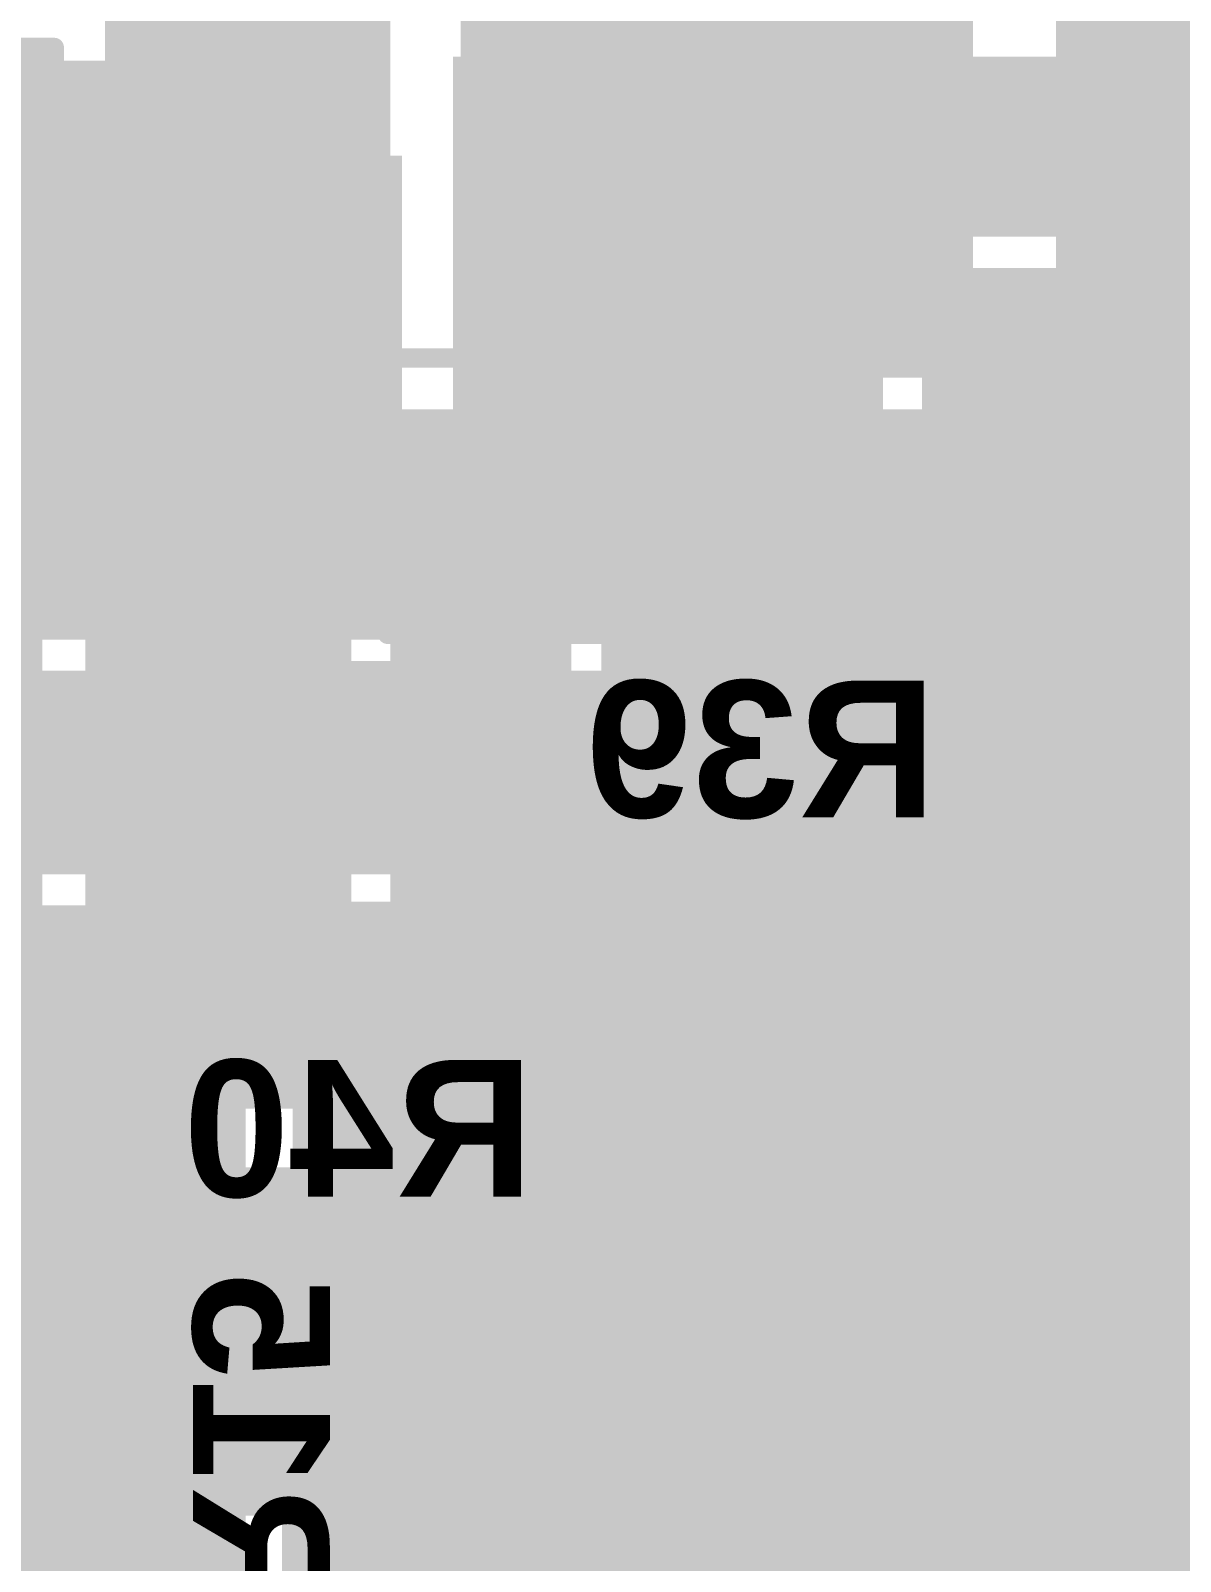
# Model space of a CAD drawing. Header units: millimetres. Extents: x -1.46 to 1.41, y -0.13 to 2.68.
# Drawn here: x 0.527 to 0.8211, y 1.6663 to 2.0577 of the extents above; entities that cross this region are included whole.
import ezdxf

# ---------------------------------------------------------------- set-up
doc = ezdxf.new("R2010")
doc.units = ezdxf.units.MM
doc.header["$MEASUREMENT"] = 0
for name, color, linetype in [('BottomLayer', 5, 'Continuous'), ('BottomOverlay', 54, 'Continuous'), ('BottomPaste', 16, 'Continuous'), ('BottomSolder', 6, 'Continuous'), ('Mechanical2', 216, 'Continuous'), ('TopLayer', 1, 'Continuous'), ('TopOverlay', 2, 'Continuous'), ('TopPaste', 8, 'Continuous'), ('TopSolder', 216, 'Continuous'), ('ViaHoleLayer', 16, 'Continuous')]:
    doc.layers.add(name, color=color, linetype=linetype)
doc.styles.add('Arial', font='arialbd.ttf', dxfattribs={"height": 0.2})

# ---------------------------------------------------------------- blocks, each defined once
blk = doc.blocks.new('CRS01_TE85L_Q_M__B_5')
at = {"layer": 'BottomLayer'}
for points in [[(-0.07874, 0.02362), (-0.0315, 0.02362), (-0.0315, -0.02362), (-0.07874, -0.02362)], [(0.0315, 0.02362), (0.07874, 0.02362), (0.07874, -0.02362), (0.0315, -0.02362)]]:
    blk.add_hatch(color=5, dxfattribs=at).paths.add_polyline_path(points)
at = {"layer": 'BottomOverlay'}
for points in [[(-0.11561, -0.038), (-0.08061, -0.038), (-0.08061, 0.038), (-0.11561, 0.038)], [(-0.08561, 0.025), (-0.058, 0.025), (-0.058, 0.03638), (-0.08561, 0.03638)], [(-0.08561, -0.03638), (-0.058, -0.03638), (-0.058, -0.025), (-0.08561, -0.025)]]:
    blk.add_hatch(color=54, dxfattribs=at).paths.add_polyline_path(points)
at = {"layer": 'BottomPaste'}
for points in [[(-0.07874, 0.02362), (-0.0315, 0.02362), (-0.0315, -0.02362), (-0.07874, -0.02362)], [(0.0315, 0.02362), (0.07874, 0.02362), (0.07874, -0.02362), (0.0315, -0.02362)]]:
    blk.add_hatch(color=16, dxfattribs=at).paths.add_polyline_path(points)
at = {"layer": 'BottomSolder'}
for points in [[(-0.08274, 0.02762), (-0.0275, 0.02762), (-0.0275, -0.02762), (-0.08274, -0.02762)], [(0.0275, 0.02762), (0.08274, 0.02762), (0.08274, -0.02762), (0.0275, -0.02762)]]:
    blk.add_hatch(color=6, dxfattribs=at).paths.add_polyline_path(points)
at = {"layer": 'BottomOverlay', "const_width": 0.005}
for points in [[(-0.11261, 0.03538), (0.05739, 0.036)], [(0.05739, 0.029), (0.05739, 0.036)], [(0.05739, -0.036), (0.05739, -0.029)], [(0.05739, -0.036), (-0.11261, -0.03538)]]:
    blk.add_lwpolyline(points, dxfattribs=at)
at = {"layer": 'BottomOverlay', "const_width": 0.0025}
for points in [[(-0.11386, 0.03538, 1), (-0.11136, 0.03538, 1)], [(0.05614, 0.036, 1), (0.05864, 0.036, 1)], [(0.05614, 0.036, 1), (0.05864, 0.036, 1)], [(0.05614, 0.029, 1), (0.05864, 0.029, 1)], [(0.05614, -0.029, 1), (0.05864, -0.029, 1)], [(-0.11386, -0.03538, 1), (-0.11136, -0.03538, 1)], [(0.05614, -0.036, 1), (0.05864, -0.036, 1)], [(0.05614, -0.036, 1), (0.05864, -0.036, 1)]]:
    blk.add_lwpolyline(points, format="xyb", close=True, dxfattribs=at)
blk = doc.blocks.new('AO4882_MS_B_37')
at = {"layer": 'BottomLayer'}
for points in [[(-0.14567, 0.08681), (-0.05906, 0.08681), (-0.05906, 0.06319), (-0.14567, 0.06319)], [(0.05906, 0.08681), (0.14567, 0.08681), (0.14567, 0.06319), (0.05906, 0.06319)], [(-0.14567, 0.03681), (-0.05906, 0.03681), (-0.05906, 0.01319), (-0.14567, 0.01319)], [(0.05906, 0.03681), (0.14567, 0.03681), (0.14567, 0.01319), (0.05906, 0.01319)], [(-0.14567, -0.01319), (-0.05906, -0.01319), (-0.05906, -0.03681), (-0.14567, -0.03681)], [(0.05906, -0.01319), (0.14567, -0.01319), (0.14567, -0.03681), (0.05906, -0.03681)], [(-0.14567, -0.06319), (-0.05906, -0.06319), (-0.05906, -0.08681), (-0.14567, -0.08681)], [(0.05906, -0.06319), (0.14567, -0.06319), (0.14567, -0.08681), (0.05906, -0.08681)]]:
    blk.add_hatch(color=5, dxfattribs=at).paths.add_polyline_path(points)
at = {"layer": 'BottomPaste'}
for points in [[(-0.14567, 0.08681), (-0.05906, 0.08681), (-0.05906, 0.06319), (-0.14567, 0.06319)], [(0.05906, 0.08681), (0.14567, 0.08681), (0.14567, 0.06319), (0.05906, 0.06319)], [(-0.14567, 0.03681), (-0.05906, 0.03681), (-0.05906, 0.01319), (-0.14567, 0.01319)], [(0.05906, 0.03681), (0.14567, 0.03681), (0.14567, 0.01319), (0.05906, 0.01319)], [(-0.14567, -0.01319), (-0.05906, -0.01319), (-0.05906, -0.03681), (-0.14567, -0.03681)], [(0.05906, -0.01319), (0.14567, -0.01319), (0.14567, -0.03681), (0.05906, -0.03681)], [(-0.14567, -0.06319), (-0.05906, -0.06319), (-0.05906, -0.08681), (-0.14567, -0.08681)], [(0.05906, -0.06319), (0.14567, -0.06319), (0.14567, -0.08681), (0.05906, -0.08681)]]:
    blk.add_hatch(color=16, dxfattribs=at).paths.add_polyline_path(points)
at = {"layer": 'BottomSolder'}
for points in [[(-0.14967, 0.09081), (-0.05506, 0.09081), (-0.05506, 0.05919), (-0.14967, 0.05919)], [(0.05506, 0.09081), (0.14967, 0.09081), (0.14967, 0.05919), (0.05506, 0.05919)], [(-0.14967, 0.04081), (-0.05506, 0.04081), (-0.05506, 0.00919), (-0.14967, 0.00919)], [(0.05506, 0.04081), (0.14967, 0.04081), (0.14967, 0.00919), (0.05506, 0.00919)], [(-0.14967, -0.00919), (-0.05506, -0.00919), (-0.05506, -0.04081), (-0.14967, -0.04081)], [(0.05506, -0.00919), (0.14967, -0.00919), (0.14967, -0.04081), (0.05506, -0.04081)], [(-0.14967, -0.05919), (-0.05506, -0.05919), (-0.05506, -0.09081), (-0.14967, -0.09081)], [(0.05506, -0.05919), (0.14967, -0.05919), (0.14967, -0.09081), (0.05506, -0.09081)]]:
    blk.add_hatch(color=6, dxfattribs=at).paths.add_polyline_path(points)
at = {"layer": 'BottomOverlay', "const_width": 0.005}
for points in [[(-0.063, 0.1), (0.066, 0.1)], [(-0.063, -0.1), (0.066, -0.1)]]:
    blk.add_lwpolyline(points, dxfattribs=at)
at = {"layer": 'BottomOverlay'}
for points, const_width in [([(-0.06425, 0.1, 1), (-0.06175, 0.1, 1)], 0.0025), ([(0.06475, 0.1, 1), (0.06725, 0.1, 1)], 0.0025), ([(-0.15371, -0.077, 1), (-0.16836, -0.077, 1)], 0.01), ([(-0.17086, -0.077, 1), (-0.16586, -0.077, 1)], 0.005), ([(-0.15621, -0.077, 1), (-0.15121, -0.077, 1)], 0.005), ([(-0.06425, -0.1, 1), (-0.06175, -0.1, 1)], 0.0025), ([(0.06475, -0.1, 1), (0.06725, -0.1, 1)], 0.0025)]:
    blk.add_lwpolyline(points, format="xyb", close=True, dxfattribs=dict(at, const_width=const_width))
blk = doc.blocks.new('CRS01_TE85L_Q_M__B_43')
at = {"layer": 'BottomLayer'}
for points in [[(-0.07874, 0.02362), (-0.0315, 0.02362), (-0.0315, -0.02362), (-0.07874, -0.02362)], [(0.0315, 0.02362), (0.07874, 0.02362), (0.07874, -0.02362), (0.0315, -0.02362)]]:
    blk.add_hatch(color=5, dxfattribs=at).paths.add_polyline_path(points)
at = {"layer": 'BottomOverlay'}
for points in [[(-0.11559, -0.038), (-0.08059, -0.038), (-0.08059, 0.038), (-0.11559, 0.038)], [(-0.08561, 0.025), (-0.058, 0.025), (-0.058, 0.03638), (-0.08561, 0.03638)], [(-0.08561, -0.03638), (-0.058, -0.03638), (-0.058, -0.025), (-0.08561, -0.025)]]:
    blk.add_hatch(color=54, dxfattribs=at).paths.add_polyline_path(points)
at = {"layer": 'BottomPaste'}
for points in [[(-0.07874, 0.02362), (-0.0315, 0.02362), (-0.0315, -0.02362), (-0.07874, -0.02362)], [(0.0315, 0.02362), (0.07874, 0.02362), (0.07874, -0.02362), (0.0315, -0.02362)]]:
    blk.add_hatch(color=16, dxfattribs=at).paths.add_polyline_path(points)
at = {"layer": 'BottomSolder'}
for points in [[(-0.08274, 0.02762), (-0.0275, 0.02762), (-0.0275, -0.02762), (-0.08274, -0.02762)], [(0.0275, 0.02762), (0.08274, 0.02762), (0.08274, -0.02762), (0.0275, -0.02762)]]:
    blk.add_hatch(color=6, dxfattribs=at).paths.add_polyline_path(points)
at = {"layer": 'BottomOverlay', "const_width": 0.005}
for points in [[(-0.11261, 0.03538), (0.05739, 0.036)], [(0.05739, 0.029), (0.05739, 0.036)], [(0.05739, -0.036), (0.05739, -0.029)], [(0.05739, -0.036), (-0.11261, -0.03538)]]:
    blk.add_lwpolyline(points, dxfattribs=at)
at = {"layer": 'BottomOverlay', "const_width": 0.0025}
for points in [[(-0.11386, 0.03538, 1), (-0.11136, 0.03538, 1)], [(0.05614, 0.036, 1), (0.05864, 0.036, 1)], [(0.05614, 0.036, 1), (0.05864, 0.036, 1)], [(0.05614, 0.029, 1), (0.05864, 0.029, 1)], [(0.05614, -0.029, 1), (0.05864, -0.029, 1)], [(-0.11386, -0.03538, 1), (-0.11136, -0.03538, 1)], [(0.05614, -0.036, 1), (0.05864, -0.036, 1)], [(0.05614, -0.036, 1), (0.05864, -0.036, 1)]]:
    blk.add_lwpolyline(points, format="xyb", close=True, dxfattribs=at)
blk = doc.blocks.new('VT1H471MI135000CE0_106')
at = {"layer": 'TopLayer'}
blk.add_hatch(color=1, dxfattribs=at).paths.add_polyline_path([(0.08051, 0.03445), (0.32461, 0.03445), (0.32461, -0.03445), (0.08051, -0.03445)])
at = {"layer": 'TopPaste'}
blk.add_hatch(color=8, dxfattribs=at).paths.add_polyline_path([(0.08051, 0.03445), (0.32461, 0.03445), (0.32461, -0.03445), (0.08051, -0.03445)])
at = {"layer": 'TopSolder'}
blk.add_hatch(color=216, dxfattribs=at).paths.add_polyline_path([(0.07651, 0.03845), (0.32861, 0.03845), (0.32861, -0.03845), (0.07651, -0.03845)])
at = {"layer": 'TopOverlay'}
for points, const_width in [([(-0.13578, 0.27), (0.269, 0.27)], 0.005), ([(0.269, 0.043), (0.269, 0.27)], 0.005), ([(0.28422, 0.057), (0.34422, 0.057)], 0.01)]:
    blk.add_lwpolyline(points, dxfattribs=dict(at, const_width=const_width))
for points, const_width in [([(0.26775, 0.27, 1), (0.27025, 0.27, 1)], 0.0025), ([(0.26775, 0.27, 1), (0.27025, 0.27, 1)], 0.0025), ([(0.28172, 0.057, 1), (0.28672, 0.057, 1)], 0.005), ([(0.26775, 0.043, 1), (0.27025, 0.043, 1)], 0.0025)]:
    blk.add_lwpolyline(points, format="xyb", close=True, dxfattribs=dict(at, const_width=const_width))
blk = doc.blocks.new('SMA_B_116')
at = {"layer": 'BottomLayer'}
for points in [[(-0.12795, 0.03346), (-0.02953, 0.03346), (-0.02953, -0.03346), (-0.12795, -0.03346)], [(0.02953, 0.03346), (0.12795, 0.03346), (0.12795, -0.03346), (0.02953, -0.03346)]]:
    blk.add_hatch(color=5, dxfattribs=at).paths.add_polyline_path(points)
at = {"layer": 'BottomOverlay'}
for points in [[(-0.175, -0.05598), (-0.12906, -0.05598), (-0.12906, 0.05597), (-0.175, 0.05597)], [(-0.12992, 0.03638), (-0.1022, 0.03638), (-0.1022, 0.05598), (-0.12992, 0.05598)], [(-0.12992, -0.05598), (-0.1022, -0.05598), (-0.1022, -0.03638), (-0.12992, -0.03638)]]:
    blk.add_hatch(color=54, dxfattribs=at).paths.add_polyline_path(points)
at = {"layer": 'BottomPaste'}
for points in [[(-0.12795, 0.03346), (-0.02953, 0.03346), (-0.02953, -0.03346), (-0.12795, -0.03346)], [(0.02953, 0.03346), (0.12795, 0.03346), (0.12795, -0.03346), (0.02953, -0.03346)]]:
    blk.add_hatch(color=16, dxfattribs=at).paths.add_polyline_path(points)
at = {"layer": 'BottomSolder'}
for points in [[(-0.13195, 0.03746), (-0.02553, 0.03746), (-0.02553, -0.03746), (-0.13195, -0.03746)], [(0.02553, 0.03746), (0.13195, 0.03746), (0.13195, -0.03746), (0.02553, -0.03746)]]:
    blk.add_hatch(color=6, dxfattribs=at).paths.add_polyline_path(points)
at = {"layer": 'BottomOverlay', "const_width": 0.005}
for points in [[(-0.10465, 0.05345), (0.08115, 0.05345)], [(0.08115, 0.03985), (0.08115, 0.05345)], [(0.08115, -0.05345), (0.08115, -0.03985)], [(-0.10465, -0.05345), (0.08115, -0.05345)]]:
    blk.add_lwpolyline(points, dxfattribs=at)
at = {"layer": 'BottomOverlay', "const_width": 0.0025}
for points in [[(-0.1059, 0.05345, 1), (-0.1034, 0.05345, 1)], [(0.0799, 0.05345, 1), (0.0824, 0.05345, 1)], [(0.0799, 0.05345, 1), (0.0824, 0.05345, 1)], [(0.0799, 0.03985, 1), (0.0824, 0.03985, 1)], [(0.0799, -0.03985, 1), (0.0824, -0.03985, 1)], [(-0.1059, -0.05345, 1), (-0.1034, -0.05345, 1)], [(0.0799, -0.05345, 1), (0.0824, -0.05345, 1)], [(0.0799, -0.05345, 1), (0.0824, -0.05345, 1)]]:
    blk.add_lwpolyline(points, format="xyb", close=True, dxfattribs=at)
blk = doc.blocks.new('SLF12575T_221M1R3_PF_123')
at = {"layer": 'TopOverlay', "const_width": 0.005}
for points in [[(-0.188, 0.249), (-0.188, 0.19)], [(0.217, 0.249), (-0.188, 0.249)], [(-0.248, 0.19), (-0.248, 0.081)], [(-0.188, 0.19), (-0.248, 0.19)]]:
    blk.add_lwpolyline(points, dxfattribs=at)
at = {"layer": 'TopOverlay', "const_width": 0.0025}
for points in [[(-0.18925, 0.249, 1), (-0.18675, 0.249, 1)], [(-0.18925, 0.249, 1), (-0.18675, 0.249, 1)], [(-0.24925, 0.19, 1), (-0.24675, 0.19, 1)], [(-0.24925, 0.19, 1), (-0.24675, 0.19, 1)], [(-0.18925, 0.19, 1), (-0.18675, 0.19, 1)], [(-0.18925, 0.19, 1), (-0.18675, 0.19, 1)]]:
    blk.add_lwpolyline(points, format="xyb", close=True, dxfattribs=at)
blk = doc.blocks.new('RES0603_B_149')
at = {"layer": 'BottomLayer'}
for points in [[(-0.045, -0.0175), (-0.045, 0.0175), (-0.015, 0.0175), (-0.015, -0.0175)], [(0.015, -0.0175), (0.015, 0.0175), (0.045, 0.0175), (0.045, -0.0175)]]:
    blk.add_hatch(color=5, dxfattribs=at).paths.add_polyline_path(points)
at = {"layer": 'BottomPaste'}
for points in [[(-0.045, -0.0175), (-0.045, 0.0175), (-0.015, 0.0175), (-0.015, -0.0175)], [(0.015, -0.0175), (0.015, 0.0175), (0.045, 0.0175), (0.045, -0.0175)]]:
    blk.add_hatch(color=16, dxfattribs=at).paths.add_polyline_path(points)
at = {"layer": 'BottomSolder'}
for points in [[(-0.049, -0.0215), (-0.049, 0.0215), (-0.011, 0.0215), (-0.011, -0.0215)], [(0.011, -0.0215), (0.011, 0.0215), (0.049, 0.0215), (0.049, -0.0215)]]:
    blk.add_hatch(color=6, dxfattribs=at).paths.add_polyline_path(points)
at = {"layer": 'BottomOverlay', "const_width": 0.005}
for points in [[(-0.048, -0.021), (-0.048, 0.021)], [(-0.048, 0.021), (0.048, 0.021)], [(0.048, -0.021), (0.048, 0.021)], [(-0.048, -0.021), (0.048, -0.021)]]:
    blk.add_lwpolyline(points, dxfattribs=at)
at = {"layer": 'BottomOverlay', "const_width": 0.0025}
for points in [[(-0.04925, 0.021, 1), (-0.04675, 0.021, 1)], [(-0.04925, 0.021, 1), (-0.04675, 0.021, 1)], [(0.04675, 0.021, 1), (0.04925, 0.021, 1)], [(0.04675, 0.021, 1), (0.04925, 0.021, 1)], [(-0.04925, -0.021, 1), (-0.04675, -0.021, 1)], [(-0.04925, -0.021, 1), (-0.04675, -0.021, 1)], [(0.04675, -0.021, 1), (0.04925, -0.021, 1)], [(0.04675, -0.021, 1), (0.04925, -0.021, 1)]]:
    blk.add_lwpolyline(points, format="xyb", close=True, dxfattribs=at)
blk = doc.blocks.new('RES0603_B_150')
at = {"layer": 'BottomLayer'}
for points in [[(-0.045, -0.0175), (-0.045, 0.0175), (-0.015, 0.0175), (-0.015, -0.0175)], [(0.015, -0.0175), (0.015, 0.0175), (0.045, 0.0175), (0.045, -0.0175)]]:
    blk.add_hatch(color=5, dxfattribs=at).paths.add_polyline_path(points)
at = {"layer": 'BottomPaste'}
for points in [[(-0.045, -0.0175), (-0.045, 0.0175), (-0.015, 0.0175), (-0.015, -0.0175)], [(0.015, -0.0175), (0.015, 0.0175), (0.045, 0.0175), (0.045, -0.0175)]]:
    blk.add_hatch(color=16, dxfattribs=at).paths.add_polyline_path(points)
at = {"layer": 'BottomSolder'}
for points in [[(-0.049, -0.0215), (-0.049, 0.0215), (-0.011, 0.0215), (-0.011, -0.0215)], [(0.011, -0.0215), (0.011, 0.0215), (0.049, 0.0215), (0.049, -0.0215)]]:
    blk.add_hatch(color=6, dxfattribs=at).paths.add_polyline_path(points)
at = {"layer": 'BottomOverlay', "const_width": 0.005}
for points in [[(-0.048, -0.021), (-0.048, 0.021)], [(-0.048, 0.021), (0.048, 0.021)], [(0.048, -0.021), (0.048, 0.021)], [(-0.048, -0.021), (0.048, -0.021)]]:
    blk.add_lwpolyline(points, dxfattribs=at)
at = {"layer": 'BottomOverlay', "const_width": 0.0025}
for points in [[(-0.04925, 0.021, 1), (-0.04675, 0.021, 1)], [(-0.04925, 0.021, 1), (-0.04675, 0.021, 1)], [(0.04675, 0.021, 1), (0.04925, 0.021, 1)], [(0.04675, 0.021, 1), (0.04925, 0.021, 1)], [(-0.04925, -0.021, 1), (-0.04675, -0.021, 1)], [(-0.04925, -0.021, 1), (-0.04675, -0.021, 1)], [(0.04675, -0.021, 1), (0.04925, -0.021, 1)], [(0.04675, -0.021, 1), (0.04925, -0.021, 1)]]:
    blk.add_lwpolyline(points, format="xyb", close=True, dxfattribs=at)
blk = doc.blocks.new('RES0603_B_151')
at = {"layer": 'BottomLayer'}
for points in [[(-0.045, -0.0175), (-0.045, 0.0175), (-0.015, 0.0175), (-0.015, -0.0175)], [(0.015, -0.0175), (0.015, 0.0175), (0.045, 0.0175), (0.045, -0.0175)]]:
    blk.add_hatch(color=5, dxfattribs=at).paths.add_polyline_path(points)
at = {"layer": 'BottomPaste'}
for points in [[(-0.045, -0.0175), (-0.045, 0.0175), (-0.015, 0.0175), (-0.015, -0.0175)], [(0.015, -0.0175), (0.015, 0.0175), (0.045, 0.0175), (0.045, -0.0175)]]:
    blk.add_hatch(color=16, dxfattribs=at).paths.add_polyline_path(points)
at = {"layer": 'BottomSolder'}
for points in [[(-0.049, -0.0215), (-0.049, 0.0215), (-0.011, 0.0215), (-0.011, -0.0215)], [(0.011, -0.0215), (0.011, 0.0215), (0.049, 0.0215), (0.049, -0.0215)]]:
    blk.add_hatch(color=6, dxfattribs=at).paths.add_polyline_path(points)
at = {"layer": 'BottomOverlay', "const_width": 0.005}
for points in [[(-0.048, 0.021), (-0.048, -0.021)], [(0.048, 0.021), (-0.048, 0.021)], [(0.048, 0.021), (0.048, -0.021)], [(0.048, -0.021), (-0.048, -0.021)]]:
    blk.add_lwpolyline(points, dxfattribs=at)
at = {"layer": 'BottomOverlay', "const_width": 0.0025}
for points in [[(-0.04925, 0.021, 1), (-0.04675, 0.021, 1)], [(-0.04925, 0.021, 1), (-0.04675, 0.021, 1)], [(0.04675, 0.021, 1), (0.04925, 0.021, 1)], [(0.04675, 0.021, 1), (0.04925, 0.021, 1)], [(-0.04925, -0.021, 1), (-0.04675, -0.021, 1)], [(-0.04925, -0.021, 1), (-0.04675, -0.021, 1)], [(0.04675, -0.021, 1), (0.04925, -0.021, 1)], [(0.04675, -0.021, 1), (0.04925, -0.021, 1)]]:
    blk.add_lwpolyline(points, format="xyb", close=True, dxfattribs=at)
blk = doc.blocks.new('SOIC_8_B_158')
at = {"layer": 'BottomLayer'}
for points in [[(-0.13681, 0.06319), (-0.13681, 0.08681), (-0.07579, 0.08681), (-0.07579, 0.06319)], [(0.07579, 0.06319), (0.07579, 0.08681), (0.13681, 0.08681), (0.13681, 0.06319)], [(-0.13681, 0.01319), (-0.13681, 0.03681), (-0.07579, 0.03681), (-0.07579, 0.01319)], [(0.07579, 0.01319), (0.07579, 0.03681), (0.13681, 0.03681), (0.13681, 0.01319)], [(-0.13681, -0.03681), (-0.13681, -0.01319), (-0.07579, -0.01319), (-0.07579, -0.03681)], [(0.07579, -0.03681), (0.07579, -0.01319), (0.13681, -0.01319), (0.13681, -0.03681)], [(-0.13681, -0.08681), (-0.13681, -0.06319), (-0.07579, -0.06319), (-0.07579, -0.08681)], [(0.07579, -0.08681), (0.07579, -0.06319), (0.13681, -0.06319), (0.13681, -0.08681)]]:
    blk.add_hatch(color=5, dxfattribs=at).paths.add_polyline_path(points)
at = {"layer": 'BottomPaste'}
for points in [[(-0.13681, 0.06319), (-0.13681, 0.08681), (-0.07579, 0.08681), (-0.07579, 0.06319)], [(0.07579, 0.06319), (0.07579, 0.08681), (0.13681, 0.08681), (0.13681, 0.06319)], [(-0.13681, 0.01319), (-0.13681, 0.03681), (-0.07579, 0.03681), (-0.07579, 0.01319)], [(0.07579, 0.01319), (0.07579, 0.03681), (0.13681, 0.03681), (0.13681, 0.01319)], [(-0.13681, -0.03681), (-0.13681, -0.01319), (-0.07579, -0.01319), (-0.07579, -0.03681)], [(0.07579, -0.03681), (0.07579, -0.01319), (0.13681, -0.01319), (0.13681, -0.03681)], [(-0.13681, -0.08681), (-0.13681, -0.06319), (-0.07579, -0.06319), (-0.07579, -0.08681)], [(0.07579, -0.08681), (0.07579, -0.06319), (0.13681, -0.06319), (0.13681, -0.08681)]]:
    blk.add_hatch(color=16, dxfattribs=at).paths.add_polyline_path(points)
at = {"layer": 'BottomSolder'}
for points in [[(-0.14081, 0.05919), (-0.14081, 0.09081), (-0.07179, 0.09081), (-0.07179, 0.05919)], [(0.07179, 0.05919), (0.07179, 0.09081), (0.14081, 0.09081), (0.14081, 0.05919)], [(-0.14081, 0.00919), (-0.14081, 0.04081), (-0.07179, 0.04081), (-0.07179, 0.00919)], [(0.07179, 0.00919), (0.07179, 0.04081), (0.14081, 0.04081), (0.14081, 0.00919)], [(-0.14081, -0.04081), (-0.14081, -0.00919), (-0.07179, -0.00919), (-0.07179, -0.04081)], [(0.07179, -0.04081), (0.07179, -0.00919), (0.14081, -0.00919), (0.14081, -0.04081)], [(-0.14081, -0.09081), (-0.14081, -0.05919), (-0.07179, -0.05919), (-0.07179, -0.09081)], [(0.07179, -0.09081), (0.07179, -0.05919), (0.14081, -0.05919), (0.14081, -0.09081)]]:
    blk.add_hatch(color=6, dxfattribs=at).paths.add_polyline_path(points)
at = {"layer": 'BottomOverlay', "const_width": 0.005}
for points in [[(0.066, 0.099), (-0.072, 0.099)], [(0.066, -0.099), (-0.072, -0.099)]]:
    blk.add_lwpolyline(points, dxfattribs=at)
at = {"layer": 'BottomOverlay'}
for points, const_width in [([(-0.07325, 0.099, 1), (-0.07075, 0.099, 1)], 0.0025), ([(0.06475, 0.099, 1), (0.06725, 0.099, 1)], 0.0025), ([(-0.1216, -0.1, 1), (-0.1344, -0.1, 1)], 0.01), ([(-0.1369, -0.1, 1), (-0.1319, -0.1, 1)], 0.005), ([(-0.1241, -0.1, 1), (-0.1191, -0.1, 1)], 0.005), ([(-0.07325, -0.099, 1), (-0.07075, -0.099, 1)], 0.0025), ([(0.06475, -0.099, 1), (0.06725, -0.099, 1)], 0.0025)]:
    blk.add_lwpolyline(points, format="xyb", close=True, dxfattribs=dict(at, const_width=const_width))

msp = doc.modelspace()

# ---------------------------------------------------------------- hatches: boundary and pattern name
at = {"layer": 'BottomLayer'}
for points in [[(0.546, 2.02737), (0.619, 2.02737), (0.619, 2.09637), (0.546, 2.09637)], [(0.497, 2.013), (0.619, 2.013), (0.619, 2.05), (0.497, 2.05)], [(0.635, 1.954), (0.745, 1.954), (0.745, 2.051), (0.635, 2.051)], [(0.736, 2.005), (0.823, 2.005), (0.823, 2.051), (0.736, 2.051)], [(0.618, 1.99871), (0.438, 1.99871), (0.438, 1.954), (0.618, 1.954)], [(0.755, 1.954), (0.883, 1.954), (0.883, 1.997), (0.755, 1.997)], [(0.285, 1.781), (0.53, 1.781), (0.53, 1.957), (0.285, 1.957)], [(0.541, 1.782), (0.609, 1.782), (0.609, 1.944), (0.541, 1.944)], [(0.66525, 1.94451), (0.619, 1.94451), (0.619, 1.851), (0.66525, 1.851)], [(0.673, 1.783), (0.883, 1.783), (0.883, 1.944), (0.673, 1.944)], [(0.619, 1.783), (0.762, 1.783), (0.762, 1.844), (0.619, 1.844)], [(0.099, 1.678), (0.969, 1.678), (0.969, 1.767), (0.099, 1.767)]]:
    msp.add_hatch(color=5, dxfattribs=at).paths.add_polyline_path(points)
h = msp.add_hatch(color=5, dxfattribs=at)
edge = h.paths.add_edge_path()
edge.add_arc((0.648, 2.033), 0.01181, 0, 360)
h = msp.add_hatch(color=5, dxfattribs=at)
edge = h.paths.add_edge_path()
edge.add_arc((0.675, 2.033), 0.01181, 0, 360)
h = msp.add_hatch(color=5, dxfattribs=at)
edge = h.paths.add_edge_path()
edge.add_arc((0.702, 2.033), 0.01181, 0, 360)
h = msp.add_hatch(color=5, dxfattribs=at)
edge = h.paths.add_edge_path()
edge.add_arc((0.729, 2.033), 0.01181, 0, 360)
h = msp.add_hatch(color=5, dxfattribs=at)
edge = h.paths.add_edge_path()
edge.add_arc((0.702, 2.008), 0.01181, 0, 360)
h = msp.add_hatch(color=5, dxfattribs=at)
edge = h.paths.add_edge_path()
edge.add_arc((0.729, 2.008), 0.01181, 0, 360)
h = msp.add_hatch(color=5, dxfattribs=at)
edge = h.paths.add_edge_path()
edge.add_arc((0.648, 2.0075), 0.01181, 0, 360)
h = msp.add_hatch(color=5, dxfattribs=at)
edge = h.paths.add_edge_path()
edge.add_arc((0.675, 2.0075), 0.01181, 0, 360)
h = msp.add_hatch(color=5, dxfattribs=at)
edge = h.paths.add_edge_path()
edge.add_arc((0.648, 1.982), 0.01181, 0, 360)
h = msp.add_hatch(color=5, dxfattribs=at)
edge = h.paths.add_edge_path()
edge.add_arc((0.675, 1.982), 0.01181, 0, 360)
h = msp.add_hatch(color=5, dxfattribs=at)
edge = h.paths.add_edge_path()
edge.add_arc((0.702, 1.983), 0.01181, 0, 360)
h = msp.add_hatch(color=5, dxfattribs=at)
edge = h.paths.add_edge_path()
edge.add_arc((0.729, 1.983), 0.01181, 0, 360)
h = msp.add_hatch(color=5, dxfattribs=at)
edge = h.paths.add_edge_path()
edge.add_arc((0.638, 1.923), 0.01181, 0, 360)
h = msp.add_hatch(color=5, dxfattribs=at)
edge = h.paths.add_edge_path()
edge.add_arc((0.674, 1.822), 0.01181, 0, 360)
h = msp.add_hatch(color=5, dxfattribs=at)
edge = h.paths.add_edge_path()
edge.add_arc((0.7005, 1.822), 0.01181, 0, 360)
h = msp.add_hatch(color=5, dxfattribs=at)
edge = h.paths.add_edge_path()
edge.add_arc((0.727, 1.822), 0.01181, 0, 360)
h = msp.add_hatch(color=5, dxfattribs=at)
edge = h.paths.add_edge_path()
edge.add_arc((0.7535, 1.822), 0.01181, 0, 360)
h = msp.add_hatch(color=5, dxfattribs=at)
edge = h.paths.add_edge_path()
edge.add_arc((0.78, 1.822), 0.01181, 0, 360)
h = msp.add_hatch(color=5, dxfattribs=at)
edge = h.paths.add_edge_path()
edge.add_arc((0.8065, 1.822), 0.01181, 0, 360)
h = msp.add_hatch(color=5, dxfattribs=at)
edge = h.paths.add_edge_path()
edge.add_arc((0.674, 1.797), 0.01181, 0, 360)
h = msp.add_hatch(color=5, dxfattribs=at)
edge = h.paths.add_edge_path()
edge.add_arc((0.7005, 1.797), 0.01181, 0, 360)
h = msp.add_hatch(color=5, dxfattribs=at)
edge = h.paths.add_edge_path()
edge.add_arc((0.727, 1.797), 0.01181, 0, 360)
h = msp.add_hatch(color=5, dxfattribs=at)
edge = h.paths.add_edge_path()
edge.add_arc((0.7535, 1.797), 0.01181, 0, 360)
h = msp.add_hatch(color=5, dxfattribs=at)
edge = h.paths.add_edge_path()
edge.add_arc((0.78, 1.797), 0.01181, 0, 360)
h = msp.add_hatch(color=5, dxfattribs=at)
edge = h.paths.add_edge_path()
edge.add_arc((0.8065, 1.797), 0.01181, 0, 360)
h = msp.add_hatch(color=5, dxfattribs=at)
edge = h.paths.add_edge_path()
edge.add_arc((0.54001, 1.75181), 0.01181, 0, 360)
h = msp.add_hatch(color=5, dxfattribs=at)
edge = h.paths.add_edge_path()
edge.add_arc((0.5661, 1.75181), 0.01181, 0, 360)
h = msp.add_hatch(color=5, dxfattribs=at)
edge = h.paths.add_edge_path()
edge.add_arc((0.54001, 1.7189), 0.01181, 0, 360)
h = msp.add_hatch(color=5, dxfattribs=at)
edge = h.paths.add_edge_path()
edge.add_arc((0.5661, 1.7189), 0.01181, 0, 360)
h = msp.add_hatch(color=5, dxfattribs=at)
edge = h.paths.add_edge_path()
edge.add_arc((0.54001, 1.6861), 0.01181, 0, 360)
h = msp.add_hatch(color=5, dxfattribs=at)
edge = h.paths.add_edge_path()
edge.add_arc((0.5661, 1.6861), 0.01181, 0, 360)
at = {"layer": 'BottomSolder'}
h = msp.add_hatch(color=6, dxfattribs=at)
edge = h.paths.add_edge_path()
edge.add_arc((0.648, 2.033), 0.00591, 0, 360)
h = msp.add_hatch(color=6, dxfattribs=at)
edge = h.paths.add_edge_path()
edge.add_arc((0.675, 2.033), 0.00591, 0, 360)
h = msp.add_hatch(color=6, dxfattribs=at)
edge = h.paths.add_edge_path()
edge.add_arc((0.702, 2.033), 0.00591, 0, 360)
h = msp.add_hatch(color=6, dxfattribs=at)
edge = h.paths.add_edge_path()
edge.add_arc((0.729, 2.033), 0.00591, 0, 360)
h = msp.add_hatch(color=6, dxfattribs=at)
edge = h.paths.add_edge_path()
edge.add_arc((0.648, 2.0075), 0.00591, 0, 360)
h = msp.add_hatch(color=6, dxfattribs=at)
edge = h.paths.add_edge_path()
edge.add_arc((0.675, 2.0075), 0.00591, 0, 360)
h = msp.add_hatch(color=6, dxfattribs=at)
edge = h.paths.add_edge_path()
edge.add_arc((0.702, 2.008), 0.00591, 0, 360)
h = msp.add_hatch(color=6, dxfattribs=at)
edge = h.paths.add_edge_path()
edge.add_arc((0.729, 2.008), 0.00591, 0, 360)
h = msp.add_hatch(color=6, dxfattribs=at)
edge = h.paths.add_edge_path()
edge.add_arc((0.702, 1.983), 0.00591, 0, 360)
h = msp.add_hatch(color=6, dxfattribs=at)
edge = h.paths.add_edge_path()
edge.add_arc((0.729, 1.983), 0.00591, 0, 360)
h = msp.add_hatch(color=6, dxfattribs=at)
edge = h.paths.add_edge_path()
edge.add_arc((0.648, 1.982), 0.00591, 0, 360)
h = msp.add_hatch(color=6, dxfattribs=at)
edge = h.paths.add_edge_path()
edge.add_arc((0.675, 1.982), 0.00591, 0, 360)
h = msp.add_hatch(color=6, dxfattribs=at)
edge = h.paths.add_edge_path()
edge.add_arc((0.638, 1.923), 0.00591, 0, 360)
h = msp.add_hatch(color=6, dxfattribs=at)
edge = h.paths.add_edge_path()
edge.add_arc((0.674, 1.822), 0.00591, 0, 360)
h = msp.add_hatch(color=6, dxfattribs=at)
edge = h.paths.add_edge_path()
edge.add_arc((0.7005, 1.822), 0.00591, 0, 360)
h = msp.add_hatch(color=6, dxfattribs=at)
edge = h.paths.add_edge_path()
edge.add_arc((0.727, 1.822), 0.00591, 0, 360)
h = msp.add_hatch(color=6, dxfattribs=at)
edge = h.paths.add_edge_path()
edge.add_arc((0.7535, 1.822), 0.00591, 0, 360)
h = msp.add_hatch(color=6, dxfattribs=at)
edge = h.paths.add_edge_path()
edge.add_arc((0.78, 1.822), 0.00591, 0, 360)
h = msp.add_hatch(color=6, dxfattribs=at)
edge = h.paths.add_edge_path()
edge.add_arc((0.8065, 1.822), 0.00591, 0, 360)
h = msp.add_hatch(color=6, dxfattribs=at)
edge = h.paths.add_edge_path()
edge.add_arc((0.674, 1.797), 0.00591, 0, 360)
h = msp.add_hatch(color=6, dxfattribs=at)
edge = h.paths.add_edge_path()
edge.add_arc((0.7005, 1.797), 0.00591, 0, 360)
h = msp.add_hatch(color=6, dxfattribs=at)
edge = h.paths.add_edge_path()
edge.add_arc((0.727, 1.797), 0.00591, 0, 360)
h = msp.add_hatch(color=6, dxfattribs=at)
edge = h.paths.add_edge_path()
edge.add_arc((0.7535, 1.797), 0.00591, 0, 360)
h = msp.add_hatch(color=6, dxfattribs=at)
edge = h.paths.add_edge_path()
edge.add_arc((0.78, 1.797), 0.00591, 0, 360)
h = msp.add_hatch(color=6, dxfattribs=at)
edge = h.paths.add_edge_path()
edge.add_arc((0.8065, 1.797), 0.00591, 0, 360)
h = msp.add_hatch(color=6, dxfattribs=at)
edge = h.paths.add_edge_path()
edge.add_arc((0.54001, 1.75181), 0.00591, 0, 360)
h = msp.add_hatch(color=6, dxfattribs=at)
edge = h.paths.add_edge_path()
edge.add_arc((0.5661, 1.75181), 0.00591, 0, 360)
h = msp.add_hatch(color=6, dxfattribs=at)
edge = h.paths.add_edge_path()
edge.add_arc((0.54001, 1.7189), 0.00591, 0, 360)
h = msp.add_hatch(color=6, dxfattribs=at)
edge = h.paths.add_edge_path()
edge.add_arc((0.5661, 1.7189), 0.00591, 0, 360)
h = msp.add_hatch(color=6, dxfattribs=at)
edge = h.paths.add_edge_path()
edge.add_arc((0.54001, 1.6861), 0.00591, 0, 360)
h = msp.add_hatch(color=6, dxfattribs=at)
edge = h.paths.add_edge_path()
edge.add_arc((0.5661, 1.6861), 0.00591, 0, 360)
at = {"layer": 'TopLayer'}
for points in [[(0.637, 1.969), (0.768, 1.969), (0.768, 2.301), (0.637, 2.301)], [(0.78926, 1.988), (0.887, 1.988), (0.887, 2.089), (0.78926, 2.089)], [(0.26787, 2.02572), (0.26787, 1.902), (0.622, 1.902), (0.622, 2.02572)], [(0.789, 1.902), (0.88713, 1.902), (0.88713, 1.977), (0.789, 1.977)], [(0.61387, 1.902), (0.821, 1.902), (0.821, 1.96), (0.61387, 1.96)], [(0.433, 1.842), (0.964, 1.842), (0.964, 1.894), (0.433, 1.894)], [(0.474, 1.637), (0.582, 1.637), (0.582, 1.834), (0.474, 1.834)], [(0.594, 1.64937), (0.848, 1.64937), (0.848, 1.835), (0.594, 1.835)]]:
    msp.add_hatch(color=1, dxfattribs=at).paths.add_polyline_path(points)
h = msp.add_hatch(color=1, dxfattribs=at)
edge = h.paths.add_edge_path()
edge.add_arc((0.648, 2.033), 0.01181, 0, 360)
h = msp.add_hatch(color=1, dxfattribs=at)
edge = h.paths.add_edge_path()
edge.add_arc((0.675, 2.033), 0.01181, 0, 360)
h = msp.add_hatch(color=1, dxfattribs=at)
edge = h.paths.add_edge_path()
edge.add_arc((0.702, 2.033), 0.01181, 0, 360)
h = msp.add_hatch(color=1, dxfattribs=at)
edge = h.paths.add_edge_path()
edge.add_arc((0.729, 2.033), 0.01181, 0, 360)
h = msp.add_hatch(color=1, dxfattribs=at)
edge = h.paths.add_edge_path()
edge.add_arc((0.702, 2.008), 0.01181, 0, 360)
h = msp.add_hatch(color=1, dxfattribs=at)
edge = h.paths.add_edge_path()
edge.add_arc((0.729, 2.008), 0.01181, 0, 360)
h = msp.add_hatch(color=1, dxfattribs=at)
edge = h.paths.add_edge_path()
edge.add_arc((0.648, 2.0075), 0.01181, 0, 360)
h = msp.add_hatch(color=1, dxfattribs=at)
edge = h.paths.add_edge_path()
edge.add_arc((0.675, 2.0075), 0.01181, 0, 360)
h = msp.add_hatch(color=1, dxfattribs=at)
edge = h.paths.add_edge_path()
edge.add_arc((0.648, 1.982), 0.01181, 0, 360)
h = msp.add_hatch(color=1, dxfattribs=at)
edge = h.paths.add_edge_path()
edge.add_arc((0.675, 1.982), 0.01181, 0, 360)
h = msp.add_hatch(color=1, dxfattribs=at)
edge = h.paths.add_edge_path()
edge.add_arc((0.702, 1.983), 0.01181, 0, 360)
h = msp.add_hatch(color=1, dxfattribs=at)
edge = h.paths.add_edge_path()
edge.add_arc((0.729, 1.983), 0.01181, 0, 360)
h = msp.add_hatch(color=1, dxfattribs=at)
edge = h.paths.add_edge_path()
edge.add_arc((0.638, 1.923), 0.01181, 0, 360)
h = msp.add_hatch(color=1, dxfattribs=at)
edge = h.paths.add_edge_path()
edge.add_arc((0.674, 1.822), 0.01181, 0, 360)
h = msp.add_hatch(color=1, dxfattribs=at)
edge = h.paths.add_edge_path()
edge.add_arc((0.7005, 1.822), 0.01181, 0, 360)
h = msp.add_hatch(color=1, dxfattribs=at)
edge = h.paths.add_edge_path()
edge.add_arc((0.727, 1.822), 0.01181, 0, 360)
h = msp.add_hatch(color=1, dxfattribs=at)
edge = h.paths.add_edge_path()
edge.add_arc((0.7535, 1.822), 0.01181, 0, 360)
h = msp.add_hatch(color=1, dxfattribs=at)
edge = h.paths.add_edge_path()
edge.add_arc((0.78, 1.822), 0.01181, 0, 360)
h = msp.add_hatch(color=1, dxfattribs=at)
edge = h.paths.add_edge_path()
edge.add_arc((0.8065, 1.822), 0.01181, 0, 360)
h = msp.add_hatch(color=1, dxfattribs=at)
edge = h.paths.add_edge_path()
edge.add_arc((0.674, 1.797), 0.01181, 0, 360)
h = msp.add_hatch(color=1, dxfattribs=at)
edge = h.paths.add_edge_path()
edge.add_arc((0.7005, 1.797), 0.01181, 0, 360)
h = msp.add_hatch(color=1, dxfattribs=at)
edge = h.paths.add_edge_path()
edge.add_arc((0.727, 1.797), 0.01181, 0, 360)
h = msp.add_hatch(color=1, dxfattribs=at)
edge = h.paths.add_edge_path()
edge.add_arc((0.7535, 1.797), 0.01181, 0, 360)
h = msp.add_hatch(color=1, dxfattribs=at)
edge = h.paths.add_edge_path()
edge.add_arc((0.78, 1.797), 0.01181, 0, 360)
h = msp.add_hatch(color=1, dxfattribs=at)
edge = h.paths.add_edge_path()
edge.add_arc((0.8065, 1.797), 0.01181, 0, 360)
h = msp.add_hatch(color=1, dxfattribs=at)
edge = h.paths.add_edge_path()
edge.add_arc((0.54001, 1.75181), 0.01181, 0, 360)
h = msp.add_hatch(color=1, dxfattribs=at)
edge = h.paths.add_edge_path()
edge.add_arc((0.5661, 1.75181), 0.01181, 0, 360)
h = msp.add_hatch(color=1, dxfattribs=at)
edge = h.paths.add_edge_path()
edge.add_arc((0.54001, 1.7189), 0.01181, 0, 360)
h = msp.add_hatch(color=1, dxfattribs=at)
edge = h.paths.add_edge_path()
edge.add_arc((0.5661, 1.7189), 0.01181, 0, 360)
h = msp.add_hatch(color=1, dxfattribs=at)
edge = h.paths.add_edge_path()
edge.add_arc((0.54001, 1.6861), 0.01181, 0, 360)
h = msp.add_hatch(color=1, dxfattribs=at)
edge = h.paths.add_edge_path()
edge.add_arc((0.5661, 1.6861), 0.01181, 0, 360)
at = {"layer": 'TopSolder'}
h = msp.add_hatch(color=216, dxfattribs=at)
edge = h.paths.add_edge_path()
edge.add_arc((0.648, 2.033), 0.00591, 0, 360)
h = msp.add_hatch(color=216, dxfattribs=at)
edge = h.paths.add_edge_path()
edge.add_arc((0.675, 2.033), 0.00591, 0, 360)
h = msp.add_hatch(color=216, dxfattribs=at)
edge = h.paths.add_edge_path()
edge.add_arc((0.702, 2.033), 0.00591, 0, 360)
h = msp.add_hatch(color=216, dxfattribs=at)
edge = h.paths.add_edge_path()
edge.add_arc((0.729, 2.033), 0.00591, 0, 360)
h = msp.add_hatch(color=216, dxfattribs=at)
edge = h.paths.add_edge_path()
edge.add_arc((0.648, 2.0075), 0.00591, 0, 360)
h = msp.add_hatch(color=216, dxfattribs=at)
edge = h.paths.add_edge_path()
edge.add_arc((0.675, 2.0075), 0.00591, 0, 360)
h = msp.add_hatch(color=216, dxfattribs=at)
edge = h.paths.add_edge_path()
edge.add_arc((0.702, 2.008), 0.00591, 0, 360)
h = msp.add_hatch(color=216, dxfattribs=at)
edge = h.paths.add_edge_path()
edge.add_arc((0.729, 2.008), 0.00591, 0, 360)
h = msp.add_hatch(color=216, dxfattribs=at)
edge = h.paths.add_edge_path()
edge.add_arc((0.702, 1.983), 0.00591, 0, 360)
h = msp.add_hatch(color=216, dxfattribs=at)
edge = h.paths.add_edge_path()
edge.add_arc((0.729, 1.983), 0.00591, 0, 360)
h = msp.add_hatch(color=216, dxfattribs=at)
edge = h.paths.add_edge_path()
edge.add_arc((0.648, 1.982), 0.00591, 0, 360)
h = msp.add_hatch(color=216, dxfattribs=at)
edge = h.paths.add_edge_path()
edge.add_arc((0.675, 1.982), 0.00591, 0, 360)
h = msp.add_hatch(color=216, dxfattribs=at)
edge = h.paths.add_edge_path()
edge.add_arc((0.638, 1.923), 0.00591, 0, 360)
h = msp.add_hatch(color=216, dxfattribs=at)
edge = h.paths.add_edge_path()
edge.add_arc((0.674, 1.822), 0.00591, 0, 360)
h = msp.add_hatch(color=216, dxfattribs=at)
edge = h.paths.add_edge_path()
edge.add_arc((0.7005, 1.822), 0.00591, 0, 360)
h = msp.add_hatch(color=216, dxfattribs=at)
edge = h.paths.add_edge_path()
edge.add_arc((0.727, 1.822), 0.00591, 0, 360)
h = msp.add_hatch(color=216, dxfattribs=at)
edge = h.paths.add_edge_path()
edge.add_arc((0.7535, 1.822), 0.00591, 0, 360)
h = msp.add_hatch(color=216, dxfattribs=at)
edge = h.paths.add_edge_path()
edge.add_arc((0.78, 1.822), 0.00591, 0, 360)
h = msp.add_hatch(color=216, dxfattribs=at)
edge = h.paths.add_edge_path()
edge.add_arc((0.8065, 1.822), 0.00591, 0, 360)
h = msp.add_hatch(color=216, dxfattribs=at)
edge = h.paths.add_edge_path()
edge.add_arc((0.674, 1.797), 0.00591, 0, 360)
h = msp.add_hatch(color=216, dxfattribs=at)
edge = h.paths.add_edge_path()
edge.add_arc((0.7005, 1.797), 0.00591, 0, 360)
h = msp.add_hatch(color=216, dxfattribs=at)
edge = h.paths.add_edge_path()
edge.add_arc((0.727, 1.797), 0.00591, 0, 360)
h = msp.add_hatch(color=216, dxfattribs=at)
edge = h.paths.add_edge_path()
edge.add_arc((0.7535, 1.797), 0.00591, 0, 360)
h = msp.add_hatch(color=216, dxfattribs=at)
edge = h.paths.add_edge_path()
edge.add_arc((0.78, 1.797), 0.00591, 0, 360)
h = msp.add_hatch(color=216, dxfattribs=at)
edge = h.paths.add_edge_path()
edge.add_arc((0.8065, 1.797), 0.00591, 0, 360)
h = msp.add_hatch(color=216, dxfattribs=at)
edge = h.paths.add_edge_path()
edge.add_arc((0.54001, 1.75181), 0.00591, 0, 360)
h = msp.add_hatch(color=216, dxfattribs=at)
edge = h.paths.add_edge_path()
edge.add_arc((0.5661, 1.75181), 0.00591, 0, 360)
h = msp.add_hatch(color=216, dxfattribs=at)
edge = h.paths.add_edge_path()
edge.add_arc((0.54001, 1.7189), 0.00591, 0, 360)
h = msp.add_hatch(color=216, dxfattribs=at)
edge = h.paths.add_edge_path()
edge.add_arc((0.5661, 1.7189), 0.00591, 0, 360)
h = msp.add_hatch(color=216, dxfattribs=at)
edge = h.paths.add_edge_path()
edge.add_arc((0.54001, 1.6861), 0.00591, 0, 360)
h = msp.add_hatch(color=216, dxfattribs=at)
edge = h.paths.add_edge_path()
edge.add_arc((0.5661, 1.6861), 0.00591, 0, 360)
at = {"layer": 'ViaHoleLayer'}
h = msp.add_hatch(color=16, dxfattribs=at)
edge = h.paths.add_edge_path()
edge.add_arc((0.648, 2.033), 0.00591, 0, 360)
h = msp.add_hatch(color=16, dxfattribs=at)
edge = h.paths.add_edge_path()
edge.add_arc((0.675, 2.033), 0.00591, 0, 360)
h = msp.add_hatch(color=16, dxfattribs=at)
edge = h.paths.add_edge_path()
edge.add_arc((0.702, 2.033), 0.00591, 0, 360)
h = msp.add_hatch(color=16, dxfattribs=at)
edge = h.paths.add_edge_path()
edge.add_arc((0.729, 2.033), 0.00591, 0, 360)
h = msp.add_hatch(color=16, dxfattribs=at)
edge = h.paths.add_edge_path()
edge.add_arc((0.648, 2.0075), 0.00591, 0, 360)
h = msp.add_hatch(color=16, dxfattribs=at)
edge = h.paths.add_edge_path()
edge.add_arc((0.675, 2.0075), 0.00591, 0, 360)
h = msp.add_hatch(color=16, dxfattribs=at)
edge = h.paths.add_edge_path()
edge.add_arc((0.702, 2.008), 0.00591, 0, 360)
h = msp.add_hatch(color=16, dxfattribs=at)
edge = h.paths.add_edge_path()
edge.add_arc((0.729, 2.008), 0.00591, 0, 360)
h = msp.add_hatch(color=16, dxfattribs=at)
edge = h.paths.add_edge_path()
edge.add_arc((0.702, 1.983), 0.00591, 0, 360)
h = msp.add_hatch(color=16, dxfattribs=at)
edge = h.paths.add_edge_path()
edge.add_arc((0.729, 1.983), 0.00591, 0, 360)
h = msp.add_hatch(color=16, dxfattribs=at)
edge = h.paths.add_edge_path()
edge.add_arc((0.648, 1.982), 0.00591, 0, 360)
h = msp.add_hatch(color=16, dxfattribs=at)
edge = h.paths.add_edge_path()
edge.add_arc((0.675, 1.982), 0.00591, 0, 360)
h = msp.add_hatch(color=16, dxfattribs=at)
edge = h.paths.add_edge_path()
edge.add_arc((0.638, 1.923), 0.00591, 0, 360)
h = msp.add_hatch(color=16, dxfattribs=at)
edge = h.paths.add_edge_path()
edge.add_arc((0.674, 1.822), 0.00591, 0, 360)
h = msp.add_hatch(color=16, dxfattribs=at)
edge = h.paths.add_edge_path()
edge.add_arc((0.7005, 1.822), 0.00591, 0, 360)
h = msp.add_hatch(color=16, dxfattribs=at)
edge = h.paths.add_edge_path()
edge.add_arc((0.727, 1.822), 0.00591, 0, 360)
h = msp.add_hatch(color=16, dxfattribs=at)
edge = h.paths.add_edge_path()
edge.add_arc((0.7535, 1.822), 0.00591, 0, 360)
h = msp.add_hatch(color=16, dxfattribs=at)
edge = h.paths.add_edge_path()
edge.add_arc((0.78, 1.822), 0.00591, 0, 360)
h = msp.add_hatch(color=16, dxfattribs=at)
edge = h.paths.add_edge_path()
edge.add_arc((0.8065, 1.822), 0.00591, 0, 360)
h = msp.add_hatch(color=16, dxfattribs=at)
edge = h.paths.add_edge_path()
edge.add_arc((0.674, 1.797), 0.00591, 0, 360)
h = msp.add_hatch(color=16, dxfattribs=at)
edge = h.paths.add_edge_path()
edge.add_arc((0.7005, 1.797), 0.00591, 0, 360)
h = msp.add_hatch(color=16, dxfattribs=at)
edge = h.paths.add_edge_path()
edge.add_arc((0.727, 1.797), 0.00591, 0, 360)
h = msp.add_hatch(color=16, dxfattribs=at)
edge = h.paths.add_edge_path()
edge.add_arc((0.7535, 1.797), 0.00591, 0, 360)
h = msp.add_hatch(color=16, dxfattribs=at)
edge = h.paths.add_edge_path()
edge.add_arc((0.78, 1.797), 0.00591, 0, 360)
h = msp.add_hatch(color=16, dxfattribs=at)
edge = h.paths.add_edge_path()
edge.add_arc((0.8065, 1.797), 0.00591, 0, 360)
h = msp.add_hatch(color=16, dxfattribs=at)
edge = h.paths.add_edge_path()
edge.add_arc((0.54001, 1.75181), 0.00591, 0, 360)
h = msp.add_hatch(color=16, dxfattribs=at)
edge = h.paths.add_edge_path()
edge.add_arc((0.5661, 1.75181), 0.00591, 0, 360)
h = msp.add_hatch(color=16, dxfattribs=at)
edge = h.paths.add_edge_path()
edge.add_arc((0.54001, 1.7189), 0.00591, 0, 360)
h = msp.add_hatch(color=16, dxfattribs=at)
edge = h.paths.add_edge_path()
edge.add_arc((0.5661, 1.7189), 0.00591, 0, 360)
h = msp.add_hatch(color=16, dxfattribs=at)
edge = h.paths.add_edge_path()
edge.add_arc((0.54001, 1.6861), 0.00591, 0, 360)
h = msp.add_hatch(color=16, dxfattribs=at)
edge = h.paths.add_edge_path()
edge.add_arc((0.5661, 1.6861), 0.00591, 0, 360)

# ---------------------------------------------------------------- linework, layer by layer
at = {"layer": 'BottomLayer', "const_width": 0.022}
for points in [[(0.729, 2.02237), (0.734, 2.02737)], [(0.734, 2.02737), (0.79058, 2.02737)], [(0.71, 2.016), (0.71481, 2.02081)], [(0.71481, 2.02081), (0.72419, 2.02081)], [(0.72419, 2.02081), (0.729, 2.016)], [(0.729, 2.016), (0.729, 2.02237)], [(0.7015, 2.0075), (0.71, 2.016)], [(0.71, 2.016), (0.729, 2.016)]]:
    msp.add_lwpolyline(points, dxfattribs=at)
at = {"layer": 'BottomLayer', "const_width": 0.011}
for points in [[(0.7285, 2.02737, 1), (0.7395, 2.02737, 1)], [(0.7285, 2.02737, 1), (0.7395, 2.02737, 1)], [(0.78508, 2.02737, 1), (0.79608, 2.02737, 1)], [(0.70931, 2.02081, 1), (0.72031, 2.02081, 1)], [(0.70931, 2.02081, 1), (0.72031, 2.02081, 1)], [(0.71869, 2.02081, 1), (0.72969, 2.02081, 1)], [(0.71869, 2.02081, 1), (0.72969, 2.02081, 1)], [(0.7235, 2.02237, 1), (0.7345, 2.02237, 1)], [(0.7235, 2.02237, 1), (0.7345, 2.02237, 1)], [(0.7045, 2.016, 1), (0.7155, 2.016, 1)], [(0.7045, 2.016, 1), (0.7155, 2.016, 1)], [(0.7045, 2.016, 1), (0.7155, 2.016, 1)], [(0.7235, 2.016, 1), (0.7345, 2.016, 1)], [(0.7235, 2.016, 1), (0.7345, 2.016, 1)], [(0.7235, 2.016, 1), (0.7345, 2.016, 1)], [(0.696, 2.0075, 1), (0.707, 2.0075, 1)]]:
    msp.add_lwpolyline(points, format="xyb", close=True, dxfattribs=at)
at = {"layer": 'Mechanical2', "const_width": 0.015}
msp.add_lwpolyline([(1.39764, 1.27953, 1), (-1.39764, 1.27953, 1)], format="xyb", close=True, dxfattribs=at)
at = {"layer": 'TopLayer', "const_width": 0.04}
msp.add_lwpolyline([(0.551, 1.928), (0.556, 1.923)], dxfattribs=at)
at = {"layer": 'TopLayer', "const_width": 0.02}
for points in [[(0.541, 1.928, 1), (0.561, 1.928, 1)], [(0.546, 1.923, 1), (0.566, 1.923, 1)]]:
    msp.add_lwpolyline(points, format="xyb", close=True, dxfattribs=at)

# ---------------------------------------------------------------- block references
for name, p, rotation in [('SLF12575T_221M1R3_PF_123', (0.4715, 2.223), 180), ('SMA_B_116', (0.911, 2.149), 315), ('SOIC_8_B_158', (0.68429, 2.00237), 180), ('RES0603_B_151', (0.485, 2.03237), 180), ('AO4882_MS_B_37', (0.823, 1.621), 90), ('CRS01_TE85L_Q_M__B_43', (0.498, 1.581), 270), ('CRS01_TE85L_Q_M__B_5', (0.654, 1.58098), 270)]:
    msp.add_blockref(name, p, dxfattribs=dict(rotation=rotation))
for name, p in [('VT1H471MI135000CE0_106', (0.51473, 1.68837)), ('RES0603_B_149', (0.608, 1.873)), ('RES0603_B_150', (0.608, 1.825))]:
    msp.add_blockref(name, p)

# ---------------------------------------------------------------- texts
at = {"layer": 'BottomOverlay', "style": 'Arial', "text_generation_flag": 2}
for s, p in [('R39', (0.75865, 1.85651)), ('R40', (0.65565, 1.75951))]:
    msp.add_text(s, height=0.035, dxfattribs=at).set_placement(p)
msp.add_text('R15', height=0.035, rotation=270, dxfattribs=at).set_placement((0.56851, 1.65026))

doc.saveas('drawing.dxf')
